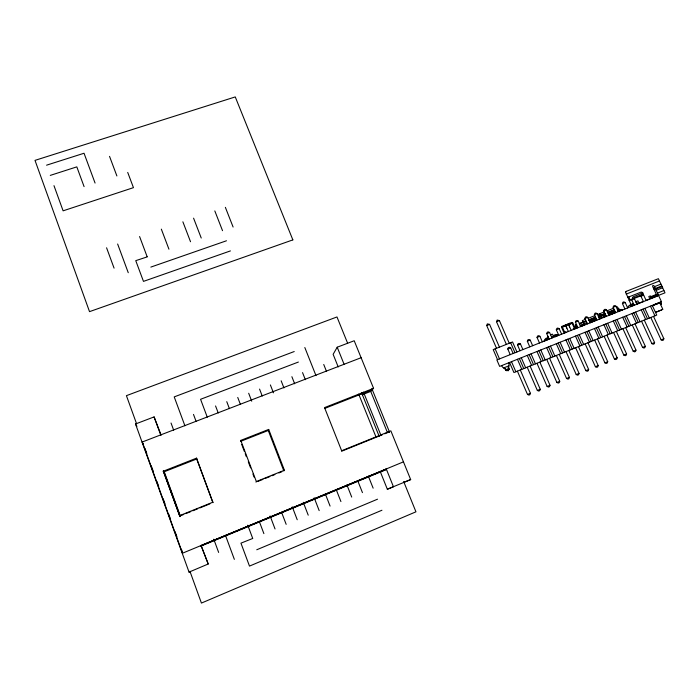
<?xml version="1.0" encoding="UTF-8"?>
<svg xmlns="http://www.w3.org/2000/svg" width="700" height="700" viewBox="0 0 700 700"><rect width="100%" height="100%" fill="white"/><g stroke="black" fill="none" stroke-linecap="round" stroke-linejoin="round"><path stroke-width="1.05" d="M581.621 325.99A0.997 0.919 50.6 0 0 582.146 325.132L582.514 324.756L583.616 325.43M576.327 328.099A0.997 0.927 50.7 0 0 576.861 327.241L577.447 327.005A1.076 0.997 50.7 0 0 577.675 327.224M599.253 318.168L599.218 318.185A1.225 1.12 50.4 0 0 599.2 317.791L599.235 315.875M592.944 318.369L592.9 320.294M595 319.454L595.044 317.537M590.791 321.125L590.835 319.209M596.365 319.121L593.556 321.151M543.891 341.233L545.108 340.751M621.005 309.82L620.961 310.336A0.997 0.91 50.2 0 1 620.226 310.266L619.605 310.363L619.929 310.756M651.543 296.809L651.35 298.252L657.466 295.82L655.996 295.041M631.75 304.675L631.558 306.127L634.121 305.104M596.321 319.34L595.691 320.39M240.756 440.405L240.546 441.385L268.266 430.483L268.704 429.424L240.756 440.405L256.349 481.539L256.016 482.177M589.907 322.114L592.392 320.652M592.077 321.064L591.701 321.983M592.156 321.029L594.536 319.786L594.309 318.692A1.076 0.989 50.4 0 1 594.282 318.019M592.944 320.714L593.023 321.457A1.006 0.927 50.5 0 0 593.477 320.906L593.548 320.889M595.061 319.839L595.122 320.618A0.997 0.919 50.5 0 0 595.577 320.075L595.656 320.049M590.835 321.554L590.03 322.14M622.256 309.829L621.189 309.453L617.96 310.73L618.931 310.642L618.887 311.168A0.997 0.91 50.2 0 1 618.153 311.098M593.827 320.635L593.81 321.142M653.503 316.374L663.854 338.73L663.399 340.078L662.489 340.454L661.124 339.85L650.773 317.467M644.262 320.092L654.605 342.51L654.141 343.866L653.231 344.243L651.866 343.63L641.524 321.195M634.988 323.82L645.312 346.316L644.84 347.672L643.921 348.049L642.556 347.436L632.24 324.931M625.66 327.574L635.976 350.131L635.504 351.496L634.585 351.873L633.211 351.26L622.904 328.685M616.298 331.345L626.596 353.964L626.124 355.329L625.196 355.714L623.822 355.101L613.532 332.456M606.9 335.125L617.173 357.814L616.691 359.188L615.764 359.572L614.39 358.96L604.109 336.245M643.449 301.621L640.955 296.231L641.419 294.91M597.45 338.931L607.714 361.69L607.224 363.064L606.296 363.449L604.914 362.836L594.65 340.06M634.209 305.296L631.715 299.898L632.188 298.567L633.097 298.209L634.454 298.812L636.939 304.211M624.925 308.989L622.44 303.572L622.913 302.243L623.831 301.875L625.188 302.479L627.673 307.904M615.606 312.699L613.121 307.265L613.602 305.926L614.521 305.567L615.878 306.171L618.363 311.605M587.956 342.746L598.202 365.575L597.712 366.957L596.776 367.342L595.394 366.73L585.148 343.884M578.428 346.588L588.656 369.477L588.157 370.869L587.221 371.254L585.83 370.632L575.601 347.725M568.846 350.438L579.066 373.406L578.559 374.789L577.614 375.183L576.222 374.561L566.011 351.584M606.244 316.426L603.767 310.975L604.249 309.636L605.168 309.269L606.532 309.873L609.009 315.324M559.221 354.314L569.424 377.344L568.916 378.735L567.962 379.129L566.571 378.507L556.378 355.46M596.837 320.171L594.361 314.703L594.851 313.355L595.77 312.988L597.144 313.6L599.62 319.06M549.561 358.199L559.738 381.299L559.23 382.699L558.276 383.092L556.876 382.48L546.7 359.354M587.387 323.925L584.92 318.439L585.41 317.091L586.337 316.724L587.711 317.336L590.179 322.814M539.849 362.11L550.016 385.28L549.5 386.689L548.538 387.074L547.129 386.461L536.97 363.265M577.894 327.705L575.426 322.201L575.925 320.854L576.861 320.477L578.235 321.09L580.702 326.585M530.093 366.039L540.242 389.279L539.718 390.688L538.755 391.081L537.346 390.46L527.205 367.203M568.356 331.502L565.898 325.981L566.396 324.625M520.293 369.976L530.425 393.295L529.9 394.704L528.929 395.106L527.511 394.476L517.387 371.149M558.784 335.309L556.325 329.779L556.824 328.414L557.769 328.037L559.151 328.65L561.61 334.18M549.159 339.141L546.7 333.585L547.216 332.22L548.161 331.844L549.553 332.456L552.003 338.004M539.49 342.983L537.04 337.418L537.556 336.044L538.51 335.668L539.901 336.28L542.351 341.845M529.778 346.85L527.336 341.267L527.852 339.885L528.815 339.509L530.206 340.13L532.656 345.704M520.021 350.726L517.58 345.126L518.105 343.752L519.067 343.368L520.468 343.989L522.909 349.58M510.221 354.629L507.789 349.011L508.314 347.629L509.285 347.244L510.685 347.865L513.126 353.474M506.363 344.409L496.51 321.694L497.149 320.058L499.398 320.574L509.259 343.271M496.528 348.294L486.692 325.517L487.331 323.873L489.589 324.389L499.441 347.148M660.756 302.067L661.281 304.229L660.695 304.701M363.834 393.033L362.355 394.686L370.729 391.396L373.564 388.334L354.209 340.743L337.207 347.209L333.13 354.322L338.205 366.949M589.689 321.729L590.38 321.256L589.584 321.493M620.926 309.908L620.41 309.759M612.622 313.189L612.089 313.066M595.928 319.804L595.91 320.311M596.242 319.664L596.173 320.206M627.594 307.738L629.23 305.471M268.704 429.424L284.401 470.216L283.832 470.942L268.266 430.483M603.733 316.689L603.767 317.179M614.74 312.322L612.421 312.681L611.73 311.762A1.067 0.98 50.2 0 0 611.231 311.29L610.872 311.255M590.31 321.484L589.724 321.808M208.215 563.999L201.023 545.396L208.215 563.999L189.044 572.11L135.511 423.99L154.096 416.911L161.149 435.146M625.896 291.76L625.984 291.699A1.724 1.558 49.1 0 1 626.395 291.314M610.601 313.959L610.006 313.898M576.485 324.564L575.496 325.159L576.231 326.97M591.535 318.929L591.273 319.226A1.076 0.989 50.4 0 0 591.29 319.882L591.553 320.74M555.144 336.761L555.179 336.735A4.699 4.366 51.5 0 1 556.509 336.184L557.296 335.632M545.099 340.515L547.531 339.351L547.173 338.529L548.634 337.951M589.435 319.769L589.12 320.469M591.85 321.405L591.964 321.877M594.773 320.276L594.256 320.451M642.758 292.854L633.421 296.713A1.706 1.549 49.7 0 0 632.538 298.428M642.303 294.56L643.099 294.123M189.044 572.11L190.041 571.585M603.601 317.196L605.649 316.076A1.076 0.98 50.3 0 0 606.121 316.164L603.505 317.144M593.959 320.565L594.072 321.037M596.059 319.734L596.505 319.567M590.354 319.401L590.082 319.699A1.076 0.989 50.4 0 0 590.109 320.355L590.371 321.23M592.454 318.561L592.191 318.859A1.076 0.989 50.4 0 0 592.209 319.524M593.644 318.098L593.372 318.386A1.076 0.989 50.4 0 0 593.399 319.051L593.617 320.154L594.501 319.821M508.016 370.16L507.535 370.361M555.117 336.332L556.465 335.825M661.054 304.553L660.03 302.356M575.733 324.861L576.345 326.935M381.946 510.239L249.489 566.099L240.949 543.156L252.726 538.466M256.751 549.771L377.536 499.188M387.336 489.23L393.461 486.771L386.269 468.939L380.415 472.001L387.336 489.23L410.672 479.588L390.854 430.859L341.644 450.756L324.537 407.61L373.564 388.334M403.463 461.851L182.499 553.201L142.686 443.056M200.611 545.729L385.822 469.28M201.04 545.746L385.901 469.438M200.567 546.254L386.277 469.586M527.511 394.476L530.425 393.295M537.346 390.46L540.242 389.279M547.129 386.461L550.016 385.28M556.876 382.48L559.738 381.299M566.571 378.507L569.424 377.344M576.222 374.561L579.066 373.406M585.83 370.632L588.656 369.477M595.394 366.73L598.202 365.575M604.914 362.836L607.714 361.69M614.39 358.96L617.173 357.814M623.822 355.101L626.596 353.964M633.211 351.26L635.976 350.131M642.556 347.436L645.312 346.316M651.866 343.63L654.605 342.51M661.124 339.85L663.854 338.73M608.86 314.475L609.822 314.414A1.006 0.919 50.3 0 0 610.531 314.457L610.523 314.396M611.599 314.064L611.249 313.679L611.905 313.582A1.006 0.919 50.3 0 0 612.614 313.626L612.649 313.652M612.876 312.751L613.988 312.76A0.997 0.91 50.3 0 0 614.696 312.795L614.688 312.786M599.392 318.561L603.584 316.794M341.609 451.238L382.454 434.709M384.72 433.799L389.436 431.891M256.349 481.539L284.401 470.216M258.002 481.373L262.973 479.369M264.959 478.573L269.92 476.56M271.915 475.764L274.89 474.556M278.871 472.955L281.846 471.748M179.436 515.716L212.861 502.198L196.551 458.141L163.275 471.222L179.751 516.075M180.758 515.664L183.768 514.447M185.78 513.634L190.803 511.604M192.806 510.79L197.829 508.76M199.832 507.946L209.877 503.886M501.62 365.619A4.83 4.567 52.8 0 0 503.624 367.946A6.204 5.871 53.9 0 1 505.829 370.213L509.023 368.935A6.177 5.819 53.5 0 1 508.909 365.829A4.856 4.594 52.9 0 0 508.611 362.828M655.489 312.358L662.883 309.391L659.837 302.846L652.444 305.795M656.355 312.06L655.646 312.296M656.941 311.824L658.157 311.334M659.61 310.756L658.376 311.203M659.872 310.642L661.509 309.986M403.979 482.282L410.672 479.588M653.782 304.806L660.844 302.033M657.956 303.415L660.126 302.549M657.65 303.678L653.879 304.815M660.327 303.905L660.966 303.441M660.616 304.526L661.168 303.87M503.624 367.946L508.909 365.829M566.86 328.151L565.399 325.019M569.686 327.031L568.409 323.829M550.602 334.836L552.361 334.136L553.621 335.965M579.294 323.444L586.058 321.221L579.469 323.838M588.858 319.882L595.508 317.24M598.334 316.234L604.914 313.504M607.679 312.401L614.276 309.785M618.87 308.928A1.067 0.971 50.2 0 0 618.38 308.455L617.479 308.822M575.531 325.404L576.66 324.949M657.457 293.099L663.924 290.526M589.225 320.705L590.1 320.355M590.52 320.145L592.2 319.524L592.462 320.346M592.62 319.305L594.309 318.692M594.72 318.474L595.884 318.062M598.92 316.803L602.928 315.21L603.488 316.085A1.216 1.111 50.3 0 0 603.75 316.4L605.754 315.586C602.061 316.251 606.428 316.102 604.293 314.72A1.067 0.98 50.3 0 0 603.803 314.248L603.444 314.204M602.472 314.589L602.884 314.615A1.067 0.98 50.3 0 1 603.374 315.088L605.019 314.379L605.579 315.254M608.055 313.224L609.192 312.725L609.753 313.591M608.79 312.086L609.087 312.104A1.067 0.98 50.2 0 1 609.639 312.602L611.275 311.894L611.835 312.76M611.73 311.762L613.358 311.071L613.918 311.938M612.955 310.424L613.314 310.467A1.067 0.98 50.2 0 1 613.804 310.94L614.653 310.608M617.365 309.365L618.082 310.284M617.488 308.814A1.076 0.98 50.2 0 1 617.96 309.295L618.879 308.928C621.04 310.205 616.788 310.529 619.325 309.671M630.98 304.526L633.404 303.564M636.142 302.479L636.633 302.277M650.773 296.66L656.372 294.438M629.291 305.428L631.067 304.719M593.644 319.874L594.571 319.533M596.347 319.086L595.683 319.349L596.234 318.841M603.383 315.088L603.829 315.831L604.756 315.49M608.414 314.002L610.785 313.582M610.102 313.364C612.684 312.191 609.63 314.703 609.648 312.594M612.194 312.533L615.204 311.824M613.812 310.94L614.259 311.684L615.003 311.386M629.79 305.428L633.587 303.949M636.317 302.864L638.242 303.616M657.991 294.245L650.904 297.404M551.477 336.814L554.759 335.51L555.153 336.411M577.369 326.524L575.155 327.408L575.68 328.589M580.169 325.412L586.854 322.752M612.456 312.681L613.375 312.314M614.276 311.701L615.116 311.623M589.785 321.939L596.435 319.287M608.755 314.396L615.3 312.025M547.391 339.019L544.801 340.051A1.312 1.225 51.1 0 1 544.093 340.918M554.969 336L557.541 334.976A1.304 1.208 50.9 0 0 558.688 335.108L557.41 335.598M574.298 328.204L573.212 328.641L573.562 329.429M576.861 327.241L577.447 327.005M582.146 325.132L582.715 324.879M613.471 312.812L613.69 313.233M621.784 309.505L622.003 309.925M610.741 313.898L611.389 313.644M619.071 310.59L619.71 310.336M599.952 318.701L599.532 318.868M577.806 327.512L575.942 328.484M583.529 325.229L581.245 326.375M590.091 322.621L596.68 319.953M608.921 315.131L615.51 312.506M618.275 311.412L622.475 309.741L621.95 309.444M636.851 304.019L637.735 303.669M643.361 301.429L638.977 303.17L637.91 300.86L636.274 301.507L636.808 302.662M646.074 300.352L649.863 298.848L648.795 296.537L650.423 295.89L650.851 298.672A1.505 1.365 50.1 0 1 651.14 298.375M658.525 295.4L654.028 285.749L652.916 285.381L652.593 286.317L656.548 294.822L657.983 295.61L665 292.819L658.403 278.696L626.561 291.235M654.456 286.668L660.931 284.113M627.699 297.386L640.789 292.206A1.706 1.54 49.5 0 1 642.836 294.787M655.139 288.12L653.38 288.006M655.314 288.505L661.789 285.95M655.602 289.109L662.069 286.545M564.952 332.85A0.91 0.849 50.8 0 1 563.789 332.342L561.628 327.486A0.91 0.849 50.3 0 1 562.048 326.349L571.751 322.507A0.91 0.84 50.2 0 1 572.906 323.015L575.067 327.854A0.91 0.84 50.7 0 1 574.656 328.991M654.955 289.555L655.673 289.266M629.116 300.466L631.907 299.364M633.911 298.567L641.139 295.706M562.406 327.136L565.976 325.762M568.496 324.765L572.101 323.295M507.789 349.011L510.685 347.865M517.58 345.126L520.468 343.989M527.336 341.267L530.206 340.13M537.04 337.418L539.901 336.28M546.7 333.585L549.553 332.456M556.325 329.779L559.151 328.65M565.898 325.981L568.715 324.861L571.183 330.374M575.426 322.201L578.235 321.09M584.92 318.439L587.711 317.336M594.361 314.703L597.144 313.6M603.767 310.975L606.532 309.873M613.121 307.265L615.878 306.171M622.44 303.572L625.188 302.479M631.715 299.898L634.454 298.812M640.955 296.231L643.676 295.155L646.17 300.545M656.171 290.342L662.637 287.77M585.358 319.419L582.365 320.609L582.654 322.114M588.149 318.316L594.808 315.674M597.581 314.571L604.205 311.946M606.979 310.852L613.567 308.236M616.324 307.142L617.216 306.784L618.293 308.192M324.669 408.441L372.295 389.707M163.73 471.957L196.718 458.981L196.551 458.141M626.194 294.105L659.47 280.98M486.692 325.517L489.589 324.389M496.51 321.694L499.398 320.574M361.113 357.717L142.056 442.085L143.106 443.721M590.914 322.245L590.914 322.245A1.006 0.927 50.5 0 0 591.378 321.746L591.483 322.07M298.384 362.049L200.567 399.289L207.279 417.183M294.227 351.54L174.221 396.891L184.914 425.793M604.564 313.757L605.062 313.828M230.431 250.906L143.474 281.382L135.756 260.654L147.21 256.882M150.841 267.094L226.476 240.774M613.812 310.082L614.521 310.319M600.058 318.658L599.532 318.36L599.839 318.745M50.269 175.394L76.816 166.871L84.087 186.629M46.567 165.183L84.035 153.248L95.069 183.059M609.648 311.736L610.059 311.762A1.067 0.98 50.2 0 1 610.549 312.235L611.004 312.979M611.73 310.914L612.141 310.94A1.067 0.98 50.2 0 1 612.631 311.412L613.086 312.148M585.506 320.976L586.653 322.831M619.474 310.433L619.115 310.275M618.704 310.196L621.32 309.453M617.89 310.572L619.246 310.275M614.539 311.85L615.151 311.701M610.374 313.504L613.008 312.76M548.293 339.29L547.907 339.36M602.91 315.201L601.991 314.781M654.028 289.398L654.719 289.564M567.341 324.249L568.715 324.861M643.676 295.155L642.32 294.551L633.911 297.885L633.824 298.533M613.349 311.062L612.421 310.634M636.352 302.942L637.7 303.686M611.266 311.885L610.339 311.465M609.184 312.716L608.256 312.287M605.028 314.387L604.074 313.95M505.75 368.856L505.242 368.48L506.012 370.256L508.287 370.773L508.926 369.092L508.121 367.596A6.589 6.212 53.7 0 0 508.06 368.287A8.426 7.936 53.7 0 0 508.051 368.655L508.077 369.259M546.201 339.902L546.411 340.226A4.725 4.401 51.7 0 1 547.785 339.658M608.921 313.801L608.466 313.058A0.936 0.857 50.2 0 0 607.749 312.506M163.275 471.222L164.281 472.859M135.511 423.99L136.946 426.344M617.969 309.286L618.415 310.03M600.233 313.521L602 317.424M601.256 317.721L599.489 313.819M656.906 294.674L657.125 295.137M652.269 305.41L656.74 315.07L513.923 372.54L509.548 362.451M650.457 306.136L654.929 315.796M644.866 308.368L649.337 318.045M643.046 309.094L647.517 318.78M641.226 309.82L645.697 319.515M628.793 296.949L630.21 300.037M635.617 312.069L640.089 321.773M631.05 306.556L631.164 304.911L625.503 291.996A3.5 3.176 48.7 0 0 625.73 291.874M633.789 312.795L638.26 322.507M631.969 313.521L636.431 323.243M626.325 315.779L630.788 325.517M624.496 316.514L628.95 326.252M622.659 317.249L627.113 326.988M616.997 319.506L621.451 329.271M615.151 320.241L619.605 330.015M613.305 320.985L617.759 330.759M607.617 323.251L612.062 333.051M605.771 323.995L610.216 333.795M603.916 324.739L608.361 334.539M598.202 327.023L602.639 336.84M596.347 327.757L600.784 337.592M594.484 328.501L598.92 338.336M588.744 330.803L593.18 340.646M584.281 323.776L583.135 321.921L583.747 323.986M584.15 323.829L584.675 325.01M586.871 331.546L591.308 341.399M585.008 332.29L589.435 342.151M579.241 334.6L583.669 344.479M571.751 322.507L574.324 328.151M577.36 335.344L581.788 345.231M569.905 323.234L570.264 324.021M575.488 336.096L579.906 345.993M563.894 325.614L564.244 326.401M569.695 338.415L574.114 348.32M566.046 332.421L565.696 331.634L564.602 332.062L562.048 326.349M567.805 339.168L572.224 349.081M565.924 339.92L570.343 349.842M560.105 342.248L564.515 352.188M558.206 343L562.616 352.949M556.316 343.761L560.726 353.71M550.471 346.098L554.872 356.064M548.564 346.859L552.974 356.834M546.665 347.62L551.066 357.595M540.794 349.965L545.186 359.957M538.878 350.726L543.279 360.727M536.97 351.488L541.363 361.498M531.064 353.85L535.456 363.877M529.148 354.62L533.54 364.648M527.231 355.381L531.615 365.426M521.299 357.752L525.683 367.815M516.915 351.969L512.558 341.967L493.211 349.606L497.543 359.678M519.374 358.523L523.749 368.585M510.633 342.729L514.981 352.739M517.44 359.293L521.824 369.364M511.49 361.672L515.865 371.761M495.154 348.845L499.494 358.899M371.884 388.701L389.576 432.25M370.44 390.679L387.301 432.206M347.62 343.201L336.98 316.951L126.42 395.658L136.447 423.377M403.672 481.53L415.949 511.814L201.425 603.076L189.919 571.244M363.475 392.14L380.931 435.295M361.559 392.709L379.164 436.275M358.715 394.152L375.882 436.713M337.207 347.209L344.085 364.28M323.741 364.481L326.541 371.516M368.331 476.14L373.144 488.18M304.824 347.533L315.998 375.655M357.656 480.541L362.451 492.625M302.549 372.61L305.34 379.68M346.929 484.969L351.715 497.088M225.365 207.34L233.1 227.036M291.882 376.696L294.665 383.793M336.149 489.414L340.926 501.576M214.812 210.928L222.53 230.685M281.155 380.809L283.938 387.922M325.316 493.885L330.076 506.091M270.384 384.939L273.446 392.831M314.204 497.787L319.183 510.624M193.576 218.164L201.241 238.035M259.56 389.086L262.229 396.016M303.257 502.302L308.227 515.174M182.875 221.804L190.531 241.736M248.684 393.26L251.729 401.196M292.267 506.835L297.229 519.75M215.556 405.956L218.242 412.956M237.746 397.451L240.406 404.416M281.601 512.391L286.169 524.352M161.332 229.136L168.936 249.191M226.765 401.66L229.416 408.651M270.121 515.97L275.047 528.972M241.71 444.447L244.414 451.588M245.193 453.626L246.348 456.68M248.281 461.781L250.6 467.898M252.919 474.023L254.082 477.076M127.715 172.419L133.455 187.653L63.105 210.831L53.979 185.649M259.341 521.579L263.882 533.619M109.541 156.362L116.883 175.954M139.589 236.539L147.149 256.725M247.756 525.201L252.656 538.282M193.498 414.418L196.123 421.479M117.635 244.011L128.258 272.711M225.453 535.316L234.351 559.361M196.718 458.981L212.888 502.67L212.861 502.198M106.575 247.782L114.074 268.144M171.036 423.027L173.653 430.132M213.78 539.21L218.645 552.431M154.096 416.911L160.676 434.91M164.308 471.923L180.303 515.944M163.607 471.004L180.145 516.512M163.327 470.864L179.961 516.635M144.944 448.367L146.799 453.512M151.261 465.85L153.125 470.995M156.835 481.276L158.699 486.421M163.161 498.759L165.016 503.895M168.735 514.176L170.59 519.321M175.053 531.659L176.916 536.804M181.37 549.141L182.49 552.221M595.49 318.22L595.761 319.086M547.89 336.262L548.31 338.074M506.852 370.632A0.884 0.831 53.6 0 1 505.829 370.213M509.023 368.935A0.884 0.831 53.6 0 1 508.611 369.924M553.849 335.738A2.826 2.634 51.1 0 1 557.541 334.985M595.516 318.211A0.954 0.875 50.4 0 1 595.551 317.363M544.845 339.85A2.835 2.643 51.3 0 1 548.179 338.126M661.474 301.735L499.642 366.406L496.86 359.949L658.613 295.592L661.474 301.735M292.854 239.89L89.521 311.64L35 160.37L235.261 96.924L292.854 239.89"/></g></svg>
